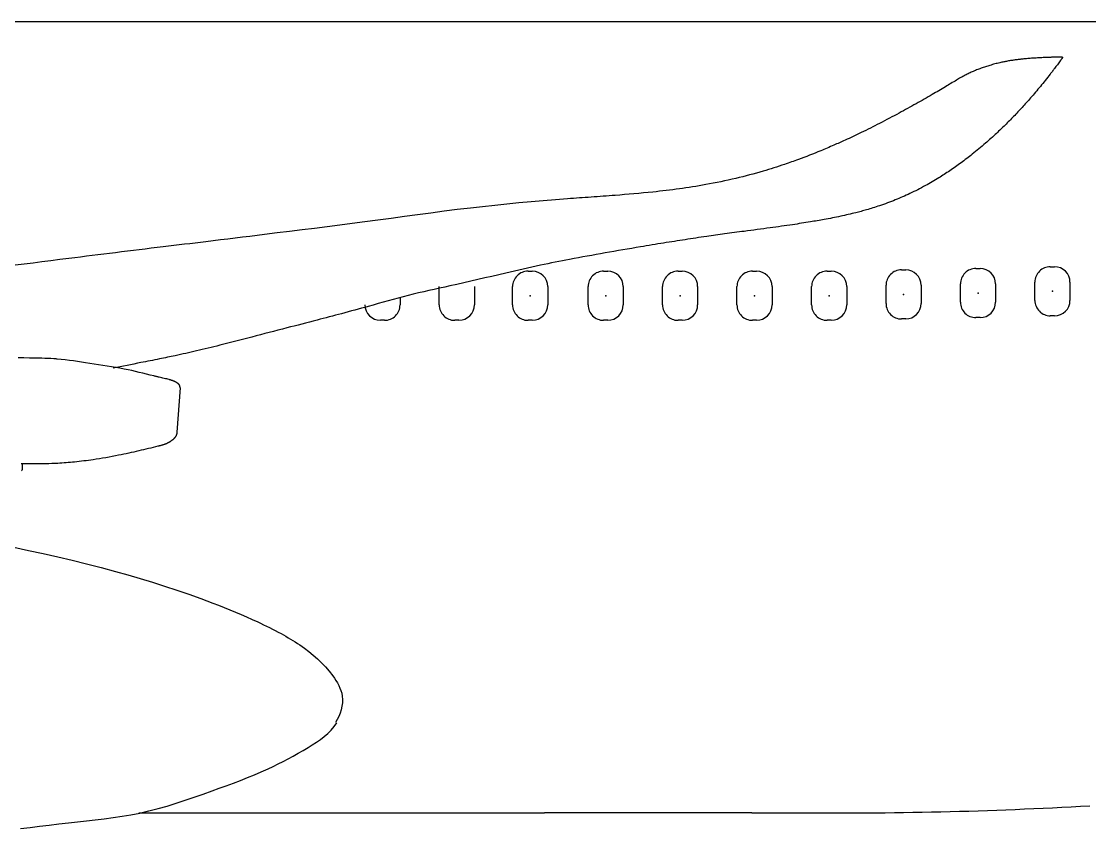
# Model space of a CAD drawing. Extents: x 73554 to 206494, y -55407 to 34157.
# Drawn here: x 110107 to 117715, y 16525 to 22277 of the extents above; entities that cross this region are included whole.
import ezdxf

# ---------------------------------------------------------------- set-up
doc = ezdxf.new("R2010")
doc.units = 0
doc.header["$MEASUREMENT"] = 0
doc.linetypes.add('SOLID', pattern=[0])
doc.layers.add('LAYER_0$C$L0', color=7, linetype='SOLID')

# ---------------------------------------------------------------- blocks, each defined once
blk = doc.blocks.new('BLOCK0')
at = {"layer": 'LAYER_0$C$L0'}
for p, q in [((-15, 175), (15, 175)), ((-125, -65), (-125, 65)), ((125, 65), (125, -65)), ((15, -175), (-15, -175))]:
    blk.add_line(p, q, dxfattribs=at)
for centre, start, end in [((-15, 65), 89.99998, 180.00002), ((15, 65), 0, 89.99998), ((-15, -65), 180.00002, 270.00006), ((15, -65), -89.99998, 0)]:
    blk.add_arc(centre, 110, start, end, dxfattribs=at)
at = {"layer": 'LAYER_0$C$L0', "color": 2}
blk.add_point((0, 0), dxfattribs=at)

msp = doc.modelspace()

# ---------------------------------------------------------------- linework, layer by layer
at = {"layer": 'LAYER_0$C$L0'}
for p, q in [((83053.5, 22277.1), (115966.4, 22277.1)), ((115966.4, 22277.1), (125871.4, 22277.1)), ((113082.9, 20257), (113082.9, 20387)), ((113332.9, 20387), (113332.9, 20257)), ((112803.8, 20309.9), (112803.8, 20257)), ((112693.8, 20147), (112663.8, 20147)), ((113222.9, 20147), (113192.9, 20147)), ((111236.9, 19665.9), (111214.7, 19348.8)), ((110111.9, 19124.6), (110112.6, 19081.4)), ((110944.4, 16637.1), (113832.6, 16637.1)), ((115309.8, 16637.1), (113832.6, 16637.1))]:
    msp.add_line(p, q, dxfattribs=at)
for points in [[(117522.2, 22021.9), (117521.4, 22021.9), (117520.6, 22021.9), (117519.8, 22021.9), (117519, 22021.9), (117518.2, 22021.9), (117517.4, 22021.9), (117516.6, 22021.9), (117515.8, 22021.9), (117513.4, 22021.9), (117511, 22021.9), (117508.6, 22021.9), (117506.2, 22021.8), (117503.8, 22021.8), (117501.4, 22021.8), (117499, 22021.8), (117496.6, 22021.8), (117493.8, 22021.7), (117490.9, 22021.7), (117488.1, 22021.7), (117485.3, 22021.6), (117482.5, 22021.6), (117479.7, 22021.5), (117476.8, 22021.5), (117474, 22021.5), (117472, 22021.4), (117469.9, 22021.4), (117467.9, 22021.4), (117465.8, 22021.3), (117463.8, 22021.3), (117461.7, 22021.2), (117459.7, 22021.2), (117457.6, 22021.2), (117453, 22021.1), (117448.5, 22020.9), (117443.9, 22020.8), (117439.3, 22020.7), (117434.7, 22020.5), (117430.2, 22020.4), (117425.6, 22020.2), (117421, 22020), (117416.3, 22019.9), (117411.7, 22019.7), (117407, 22019.5), (117402.3, 22019.3), (117397.6, 22019.1), (117393, 22018.9), (117388.3, 22018.7), (117383.6, 22018.5), (117375.6, 22018.1), (117367.5, 22017.7), (117359.4, 22017.2), (117351.4, 22016.8), (117343.3, 22016.3), (117335.3, 22015.9), (117327.2, 22015.4), (117319.2, 22014.9), (117310.1, 22014.3), (117301, 22013.7), (117291.9, 22013), (117282.8, 22012.3), (117273.7, 22011.6), (117264.6, 22010.8), (117255.5, 22010), (117246.4, 22009.2), (117239.6, 22008.5), (117232.9, 22007.8), (117226.1, 22007.1), (117219.4, 22006.4), (117212.7, 22005.6), (117205.9, 22004.8), (117199.2, 22004), (117192.5, 22003.1), (117185.5, 22002.2), (117178.6, 22001.2), (117171.6, 22000.2), (117164.6, 21999.2), (117157.7, 21998.1), (117150.7, 21997), (117143.8, 21995.8), (117136.9, 21994.6), (117130.2, 21993.4), (117123.5, 21992.2), (117116.8, 21990.9), (117110.1, 21989.6), (117103.4, 21988.3), (117096.8, 21986.9), (117090.1, 21985.5), (117083.5, 21984), (117074.7, 21982), (117065.8, 21979.9), (117057, 21977.8), (117048.3, 21975.6), (117039.5, 21973.3), (117030.8, 21970.9), (117022, 21968.5), (117013.3, 21966), (117005.3, 21963.7), (116997.3, 21961.3), (116989.3, 21958.8), (116981.3, 21956.3), (116973.4, 21953.7), (116965.4, 21951.1), (116957.5, 21948.4), (116949.6, 21945.6), (116941.6, 21942.7), (116933.6, 21939.8), (116925.6, 21936.8), (116917.6, 21933.7), (116909.7, 21930.6), (116901.7, 21927.3), (116893.9, 21924.1), (116886, 21920.7), (116878.7, 21917.6), (116871.4, 21914.3), (116864.2, 21911), (116857, 21907.7), (116849.8, 21904.2), (116842.7, 21900.7), (116835.6, 21897.2), (116828.5, 21893.5), (116820.6, 21889.2), (116812.7, 21884.9), (116804.8, 21880.5), (116797, 21875.9), (116789.2, 21871.4), (116781.4, 21866.8), (116773.7, 21862.2), (116765.9, 21857.5), (116756.3, 21851.7), (116746.6, 21846), (116737, 21840.2), (116727.3, 21834.4), (116717.6, 21828.6), (116708, 21822.8), (116698.3, 21817.1), (116688.7, 21811.3), (116676.7, 21804.2), (116664.7, 21797.2), (116652.7, 21790.1), (116640.7, 21783.1), (116628.7, 21776), (116616.7, 21769), (116604.7, 21762), (116592.7, 21755.1), (116578.5, 21746.9), (116564.2, 21738.7), (116550, 21730.5), (116535.7, 21722.3), (116521.5, 21714.2), (116507.2, 21706.1), (116492.9, 21698), (116478.6, 21690), (116463.6, 21681.6), (116448.5, 21673.2), (116433.5, 21664.8), (116418.4, 21656.5), (116403.3, 21648.2), (116388.2, 21639.9), (116373.1, 21631.7), (116358, 21623.5), (116340.7, 21614.1), (116323.4, 21604.9), (116306, 21595.6), (116288.7, 21586.4), (116271.3, 21577.3), (116253.9, 21568.2), (116236.5, 21559.1), (116219, 21550.1), (116202.7, 21541.7), (116186.3, 21533.4), (116169.9, 21525.1), (116153.5, 21516.8), (116137.1, 21508.7), (116120.7, 21500.5), (116104.2, 21492.4), (116087.7, 21484.4), (116073.4, 21477.4), (116059.1, 21470.6), (116044.8, 21463.7), (116030.5, 21457), (116016.2, 21450.2), (116001.8, 21443.5), (115987.4, 21436.8), (115973, 21430.2), (115963.1, 21425.6), (115953.1, 21421.1), (115943.1, 21416.6), (115933.1, 21412.1), (115923.1, 21407.6), (115913, 21403.2), (115903, 21398.7), (115893, 21394.3), (115881.3, 21389.3), (115869.7, 21384.2), (115858, 21379.2), (115846.4, 21374.2), (115834.7, 21369.3), (115823, 21364.4), (115811.3, 21359.5), (115799.6, 21354.7), (115779.9, 21346.6), (115760.1, 21338.6), (115740.3, 21330.7), (115720.4, 21322.9), (115700.5, 21315.2), (115680.6, 21307.6), (115660.6, 21300.1), (115640.6, 21292.7), (115628.3, 21288.2), (115616.1, 21283.8), (115603.8, 21279.4), (115591.5, 21275), (115579.2, 21270.7), (115566.8, 21266.4), (115554.5, 21262.1), (115542.1, 21257.9), (115523.2, 21251.6), (115504.3, 21245.3), (115485.3, 21239.2), (115466.4, 21233.1), (115447.3, 21227.1), (115428.3, 21221.3), (115409.2, 21215.5), (115390.1, 21209.8), (115365.9, 21202.8), (115341.6, 21195.9), (115317.2, 21189.2), (115292.8, 21182.6), (115268.4, 21176.2), (115243.9, 21169.9), (115219.4, 21163.9), (115194.9, 21157.9), (115168.3, 21151.7), (115141.7, 21145.7), (115115, 21139.9), (115088.3, 21134.2), (115061.6, 21128.8), (115034.8, 21123.5), (115008, 21118.4), (114981.2, 21113.5), (114957.7, 21109.3), (114934.2, 21105.3), (114910.7, 21101.4), (114887.1, 21097.6), (114863.6, 21094), (114840, 21090.4), (114816.4, 21087), (114792.8, 21083.7), (114769.2, 21080.5), (114745.6, 21077.4), (114722, 21074.4), (114698.3, 21071.5), (114674.7, 21068.7), (114651, 21066), (114627.4, 21063.4), (114603.7, 21060.8), (114570.3, 21057.4), (114536.8, 21054.1), (114503.4, 21050.9), (114469.9, 21047.9), (114436.4, 21045), (114402.9, 21042.2), (114369.4, 21039.5), (114335.9, 21036.9), (114314.6, 21035.2), (114293.3, 21033.6), (114272, 21032), (114250.7, 21030.5), (114229.3, 21028.9), (114208, 21027.4), (114186.7, 21025.9), (114165.4, 21024.4), (114144.2, 21022.9), (114123.1, 21021.4), (114101.9, 21020), (114080.8, 21018.5), (114059.7, 21017), (114038.5, 21015.5), (114017.4, 21013.9), (113996.2, 21012.4), (113909.8, 21005.8), (113823.3, 20998.7), (113736.9, 20991.2), (113650.5, 20983.3), (113564.2, 20974.9), (113477.9, 20966), (113391.7, 20956.6), (113305.5, 20946.7), (113211.2, 20935.3), (113117, 20923.5), (113022.8, 20911.2), (112928.6, 20898.6), (112834.5, 20885.9), (112740.4, 20873.1), (112646.3, 20860.4), (112552.1, 20847.8), (112463, 20836.1), (112373.8, 20824.7), (112284.6, 20813.4), (112195.4, 20802.2), (112106.1, 20791.1), (112016.9, 20780.1), (111927.7, 20769.1), (111838.4, 20758.1), (111786.3, 20751.6), (111734.2, 20745.1), (111682.1, 20738.7), (111630, 20732.2), (111577.9, 20725.8), (111525.8, 20719.4), (111473.7, 20713), (111421.6, 20706.6), (111383.4, 20702), (111345.3, 20697.4), (111307.2, 20692.8), (111269, 20688.3), (111230.9, 20683.7), (111192.8, 20679.1), (111154.6, 20674.6), (111116.5, 20670), (111074, 20664.9), (111031.6, 20659.8), (110989.1, 20654.6), (110946.7, 20649.5), (110904.2, 20644.3), (110861.8, 20639.1), (110819.3, 20633.8), (110776.9, 20628.6), (110735.4, 20623.5), (110694, 20618.3), (110652.5, 20613.1), (110611.1, 20608), (110569.6, 20602.8), (110528.2, 20597.6), (110486.8, 20592.3), (110445.3, 20587.1), (110381.4, 20579.1), (110317.5, 20571), (110253.6, 20563), (110189.7, 20554.9), (110125.8, 20546.9), (110061.9, 20538.8)], [(117522.2, 22021.9), (117522.3, 22021.8), (117522.3, 22021.6), (117522.4, 22021.4), (117522.4, 22021.1), (117522.4, 22020.9), (117522.4, 22020.6), (117522.4, 22020.4), (117522.4, 22020.3), (117522.3, 22020.2), (117522.3, 22020), (117522.2, 22019.8), (117522.1, 22019.5), (117522, 22019.2), (117521.9, 22019), (117521.8, 22018.7), (117521.7, 22018.5), (117521.5, 22018.2), (117521.3, 22017.8), (117521.1, 22017.5), (117520.9, 22017.1), (117520.7, 22016.8), (117520.4, 22016.4), (117520.2, 22016.1), (117520, 22015.7), (117519.8, 22015.4), (117519.6, 22015.1), (117519.4, 22014.8), (117519.2, 22014.5), (117519, 22014.2), (117518.7, 22013.9), (117518.5, 22013.5), (117518.3, 22013.2), (117517.7, 22012.3), (117517, 22011.4), (117516.4, 22010.4), (117515.7, 22009.5), (117515, 22008.6), (117514.4, 22007.7), (117513.7, 22006.7), (117513, 22005.8), (117512, 22004.4), (117511, 22003), (117510, 22001.6), (117508.9, 22000.2), (117507.9, 21998.8), (117506.9, 21997.4), (117505.9, 21996), (117504.8, 21994.6), (117499.9, 21987.9), (117495, 21981.3), (117490, 21974.6), (117485, 21967.9), (117480.1, 21961.3), (117475.1, 21954.7), (117470.1, 21948), (117465, 21941.4), (117461.1, 21936.3), (117457.2, 21931.1), (117453.3, 21926), (117449.3, 21920.8), (117445.4, 21915.7), (117441.4, 21910.6), (117437.4, 21905.5), (117433.5, 21900.4), (117424.9, 21889.4), (117416.3, 21878.5), (117407.6, 21867.6), (117399, 21856.7), (117390.3, 21845.9), (117381.5, 21835.1), (117372.7, 21824.3), (117363.9, 21813.5), (117355.3, 21803.1), (117346.6, 21792.7), (117338, 21782.4), (117329.2, 21772), (117320.5, 21761.7), (117311.7, 21751.4), (117302.8, 21741.2), (117294, 21731), (117286.6, 21722.5), (117279.1, 21714), (117271.6, 21705.6), (117264.1, 21697.2), (117256.6, 21688.8), (117249.1, 21680.4), (117241.5, 21672), (117233.9, 21663.7), (117226.4, 21655.6), (117218.9, 21647.5), (117211.4, 21639.4), (117203.8, 21631.3), (117196.3, 21623.3), (117188.7, 21615.3), (117181.1, 21607.3), (117173.4, 21599.4), (117165.9, 21591.6), (117158.4, 21583.9), (117150.8, 21576.1), (117143.3, 21568.5), (117135.6, 21560.8), (117128, 21553.2), (117120.4, 21545.5), (117112.7, 21538), (117105.1, 21530.5), (117097.4, 21523), (117089.8, 21515.6), (117082.1, 21508.2), (117074.4, 21500.8), (117066.6, 21493.5), (117058.8, 21486.2), (117051.1, 21478.9), (117041.5, 21469.9), (117031.8, 21461.1), (117022.1, 21452.2), (117012.4, 21443.4), (117002.7, 21434.7), (116992.9, 21426), (116983.1, 21417.3), (116973.2, 21408.7), (116961.6, 21398.7), (116949.9, 21388.7), (116938.2, 21378.8), (116926.5, 21368.9), (116914.7, 21359.2), (116902.8, 21349.4), (116890.9, 21339.8), (116878.9, 21330.2), (116869, 21322.4), (116859.2, 21314.7), (116849.2, 21307), (116839.3, 21299.3), (116829.3, 21291.7), (116819.3, 21284.2), (116809.2, 21276.7), (116799.1, 21269.2), (116789.2, 21262), (116779.2, 21254.7), (116769.2, 21247.6), (116759.1, 21240.4), (116749, 21233.4), (116738.9, 21226.3), (116728.7, 21219.4), (116718.5, 21212.5), (116708.8, 21206), (116699.1, 21199.5), (116689.4, 21193.1), (116679.6, 21186.8), (116669.8, 21180.5), (116659.9, 21174.2), (116650.1, 21168), (116640.2, 21161.9), (116628.5, 21154.7), (116616.8, 21147.7), (116605, 21140.6), (116593.2, 21133.7), (116581.4, 21126.9), (116569.5, 21120.1), (116557.5, 21113.4), (116545.5, 21106.7), (116531.9, 21099.3), (116518.2, 21092), (116504.4, 21084.7), (116490.6, 21077.6), (116476.7, 21070.6), (116462.8, 21063.7), (116448.8, 21056.9), (116434.8, 21050.2), (116421.9, 21044.2), (116409, 21038.2), (116396.1, 21032.4), (116383.1, 21026.7), (116370.1, 21021), (116357, 21015.5), (116343.9, 21010), (116330.8, 21004.6), (116316.9, 20999.1), (116302.9, 20993.6), (116288.9, 20988.2), (116274.8, 20983), (116260.7, 20977.8), (116246.6, 20972.8), (116232.4, 20967.8), (116218.2, 20963), (116206.6, 20959.1), (116195, 20955.3), (116183.4, 20951.6), (116171.7, 20947.9), (116160.1, 20944.3), (116148.4, 20940.8), (116136.7, 20937.3), (116125, 20933.9), (116115.6, 20931.2), (116106.2, 20928.6), (116096.8, 20925.9), (116087.4, 20923.4), (116078, 20920.8), (116068.5, 20918.4), (116059.1, 20915.9), (116049.6, 20913.5), (116036.2, 20910.1), (116022.8, 20906.8), (116009.4, 20903.6), (115995.9, 20900.4), (115982.4, 20897.3), (115968.9, 20894.3), (115955.4, 20891.3), (115941.9, 20888.4), (115927.3, 20885.2), (115912.6, 20882.2), (115897.9, 20879.2), (115883.2, 20876.3), (115868.4, 20873.4), (115853.7, 20870.6), (115839, 20867.8), (115824.2, 20865.1), (115812.1, 20862.9), (115799.9, 20860.7), (115787.7, 20858.6), (115775.5, 20856.5), (115763.3, 20854.4), (115751.1, 20852.3), (115738.9, 20850.3), (115726.7, 20848.3), (115710.8, 20845.6), (115694.8, 20843.1), (115678.9, 20840.5), (115662.9, 20838), (115647, 20835.6), (115631, 20833.1), (115615.1, 20830.7), (115599.1, 20828.3), (115579.2, 20825.4), (115559.3, 20822.4), (115539.4, 20819.6), (115519.4, 20816.7), (115499.5, 20813.9), (115479.6, 20811.1), (115459.7, 20808.3), (115439.7, 20805.6), (115416.7, 20802.4), (115393.7, 20799.3), (115370.6, 20796.2), (115347.6, 20793.1), (115324.5, 20790), (115301.5, 20787), (115278.4, 20783.9), (115255.4, 20780.9), (115237.8, 20778.6), (115220.3, 20776.3), (115202.8, 20774), (115185.3, 20771.7), (115167.8, 20769.4), (115150.2, 20767.1), (115132.7, 20764.8), (115115.2, 20762.5), (115099.2, 20760.4), (115083.3, 20758.3), (115067.3, 20756.1), (115051.4, 20754), (115035.4, 20751.8), (115019.5, 20749.6), (115003.6, 20747.4), (114987.6, 20745.1), (114968.3, 20742.3), (114949, 20739.4), (114929.7, 20736.4), (114910.4, 20733.4), (114891.1, 20730.4), (114871.9, 20727.4), (114852.6, 20724.3), (114833.3, 20721.3), (114814.3, 20718.3), (114795.3, 20715.4), (114776.3, 20712.4), (114757.3, 20709.5), (114738.3, 20706.5), (114719.2, 20703.5), (114700.2, 20700.6), (114681.2, 20697.5), (114660.6, 20694.2), (114640.1, 20690.9), (114619.5, 20687.5), (114598.9, 20684.2), (114578.3, 20680.7), (114557.7, 20677.3), (114537.2, 20673.9), (114516.6, 20670.4), (114485, 20665), (114453.4, 20659.7), (114421.7, 20654.3), (114390.1, 20648.9), (114358.5, 20643.4), (114326.9, 20637.9), (114295.3, 20632.4), (114263.7, 20626.8), (114232.1, 20621.2), (114200.5, 20615.6), (114169, 20609.9), (114137.4, 20604.2), (114105.9, 20598.4), (114074.3, 20592.6), (114042.8, 20586.7), (114011.2, 20580.7), (113985.4, 20575.8), (113959.6, 20570.9), (113933.8, 20565.9), (113908, 20560.8), (113882.2, 20555.6), (113856.4, 20550.4), (113830.7, 20545.1), (113804.9, 20539.7), (113773.8, 20533), (113742.7, 20526.1), (113711.6, 20519.2), (113680.5, 20512.1), (113649.5, 20505), (113618.5, 20497.8), (113587.4, 20490.6), (113556.4, 20483.3), (113506.8, 20471.7), (113457.1, 20460.1), (113407.4, 20448.5), (113357.7, 20437), (113308, 20425.6), (113258.3, 20414.3), (113208.6, 20403.1), (113158.8, 20392), (113121.5, 20383.8), (113084.1, 20375.6), (113046.8, 20367.4), (113009.5, 20359.2), (112972.2, 20350.7), (112935, 20342.1), (112897.9, 20333.2), (112860.8, 20324), (112825.3, 20314.8), (112789.8, 20305.3), (112754.4, 20295.6), (112719.1, 20285.8), (112683.8, 20275.8), (112648.5, 20265.8), (112613.2, 20255.8), (112577.8, 20245.8), (112554, 20239.2), (112530.2, 20232.7), (112506.4, 20226.2), (112482.6, 20219.7), (112458.7, 20213.3), (112434.9, 20206.9), (112411, 20200.5), (112387.1, 20194.2), (112365.3, 20188.4), (112343.4, 20182.6), (112321.6, 20176.9), (112299.7, 20171.1), (112277.9, 20165.4), (112256, 20159.7), (112234.1, 20154), (112212.3, 20148.3), (112185.3, 20141.3), (112158.3, 20134.3), (112131.4, 20127.3), (112104.4, 20120.3), (112077.5, 20113.3), (112050.5, 20106.3), (112023.5, 20099.3), (111996.5, 20092.3), (111965.5, 20084.3), (111934.4, 20076.3), (111903.4, 20068.2), (111872.3, 20060.2), (111841.3, 20052.1), (111810.2, 20044), (111779.2, 20035.9), (111748.2, 20027.9), (111719.6, 20020.4), (111691, 20012.9), (111662.4, 20005.5), (111633.8, 19998), (111605.2, 19990.6), (111576.5, 19983.3), (111547.9, 19976), (111519.2, 19968.7), (111498.7, 19963.5), (111478.1, 19958.4), (111457.5, 19953.3), (111436.8, 19948.3), (111416.2, 19943.3), (111395.6, 19938.4), (111374.9, 19933.5), (111354.3, 19928.7), (111335.4, 19924.3), (111316.5, 19920), (111297.6, 19915.7), (111278.7, 19911.5), (111259.7, 19907.3), (111240.8, 19903.2), (111221.8, 19899.1), (111202.9, 19895), (111188.8, 19892.1), (111174.7, 19889.1), (111160.6, 19886.1), (111146.6, 19883.2), (111132.5, 19880.3), (111118.4, 19877.4), (111104.3, 19874.5), (111090.2, 19871.6), (111073.7, 19868.3), (111057.2, 19865), (111040.6, 19861.7), (111024.1, 19858.4), (111007.6, 19855.1), (110991.1, 19851.9), (110974.6, 19848.6), (110958.1, 19845.4), (110933.3, 19840.5), (110908.6, 19835.6), (110883.8, 19830.8), (110859.1, 19825.9), (110834.3, 19821.1), (110809.6, 19816.2), (110784.8, 19811.4), (110760.1, 19806.6)], [(111236.9, 19665.9), (111236.9, 19666.3), (111236.9, 19666.7), (111236.9, 19667.1), (111237, 19667.5), (111237, 19667.9), (111237, 19668.3), (111237, 19668.7), (111237, 19669.1), (111237, 19669.4), (111236.9, 19669.7), (111236.9, 19670.1), (111236.9, 19670.4), (111236.9, 19670.7), (111236.9, 19671.1), (111236.8, 19671.4), (111236.8, 19671.7), (111236.8, 19672.2), (111236.7, 19672.7), (111236.6, 19673.2), (111236.6, 19673.7), (111236.5, 19674.1), (111236.4, 19674.6), (111236.3, 19675.1), (111236.2, 19675.6), (111236.1, 19676.3), (111235.9, 19676.9), (111235.7, 19677.6), (111235.5, 19678.3), (111235.3, 19678.9), (111235.1, 19679.6), (111234.8, 19680.2), (111234.6, 19680.9), (111234.3, 19681.5), (111234, 19682), (111233.8, 19682.6), (111233.5, 19683.2), (111233.2, 19683.7), (111232.9, 19684.3), (111232.6, 19684.8), (111232.2, 19685.4), (111231.8, 19686.1), (111231.3, 19686.8), (111230.8, 19687.5), (111230.3, 19688.2), (111229.8, 19688.9), (111229.3, 19689.5), (111228.7, 19690.2), (111228.2, 19690.8), (111227.6, 19691.4), (111227.1, 19692), (111226.5, 19692.6), (111225.9, 19693.2), (111225.3, 19693.8), (111224.7, 19694.4), (111224.1, 19694.9), (111223.5, 19695.5), (111222.6, 19696.2), (111221.7, 19696.9), (111220.8, 19697.6), (111219.9, 19698.3), (111219, 19699), (111218, 19699.7), (111217.1, 19700.3), (111216.2, 19700.9), (111214.5, 19702), (111212.7, 19703.1), (111211, 19704.1), (111209.2, 19705.1), (111207.5, 19706.1), (111205.7, 19707), (111203.9, 19707.9), (111202.1, 19708.8), (111200.8, 19709.4), (111199.4, 19710), (111198.1, 19710.6), (111196.8, 19711.2), (111195.5, 19711.8), (111194.1, 19712.4), (111192.8, 19713), (111191.5, 19713.5), (111189.7, 19714.2), (111187.8, 19715), (111186, 19715.7), (111184.2, 19716.3), (111182.4, 19717), (111180.5, 19717.7), (111178.7, 19718.3), (111176.8, 19718.9), (111174.6, 19719.7), (111172.4, 19720.4), (111170.2, 19721.1), (111168, 19721.8), (111165.7, 19722.4), (111163.5, 19723.1), (111161.3, 19723.7), (111159, 19724.3), (111150.3, 19726.7), (111141.6, 19728.9), (111132.9, 19731), (111124.1, 19733), (111115.4, 19735), (111106.6, 19737), (111097.8, 19738.9), (111089, 19740.9), (111084.1, 19742), (111079.3, 19743.2), (111074.4, 19744.3), (111069.5, 19745.5), (111064.6, 19746.6), (111059.7, 19747.8), (111054.9, 19749), (111050, 19750.2), (111023.8, 19756.7), (110997.6, 19763.1), (110971.4, 19769.6), (110945.2, 19776), (110918.9, 19782.2), (110892.6, 19788.3), (110866.3, 19794.1), (110839.9, 19799.5), (110809.2, 19805.4), (110778.5, 19810.8), (110747.7, 19815.9), (110716.9, 19820.8), (110686, 19825.5), (110655.1, 19830.1), (110624.2, 19834.7), (110593.3, 19839.4), (110564.4, 19843.9), (110535.5, 19848.4), (110506.6, 19852.9), (110477.6, 19857.2), (110448.7, 19861.3), (110419.7, 19864.9), (110390.6, 19868.2), (110361.5, 19870.8), (110358.5, 19871), (110355.4, 19871.3), (110352.4, 19871.5), (110349.3, 19871.7), (110346.3, 19871.9), (110343.2, 19872.1), (110340.2, 19872.3), (110337.1, 19872.5), (110315.7, 19873.8), (110294.3, 19874.9), (110272.9, 19875.8), (110251.5, 19876.6), (110230.1, 19877.2), (110208.7, 19877.7), (110187.3, 19878.1), (110165.8, 19878.3), (110124.7, 19878.6), (110083.5, 19878.4)], [(111214.7, 19348.8), (111214.6, 19347.7), (111214.5, 19346.6), (111214.4, 19345.5), (111214.2, 19344.4), (111214.1, 19343.3), (111213.9, 19342.2), (111213.7, 19341.2), (111213.5, 19340.1), (111213.2, 19339), (111213, 19338), (111212.7, 19336.9), (111212.4, 19335.9), (111212.1, 19334.8), (111211.8, 19333.8), (111211.5, 19332.7), (111211.1, 19331.7), (111210.7, 19330.7), (111210.3, 19329.7), (111209.9, 19328.7), (111209.5, 19327.7), (111209, 19326.7), (111208.6, 19325.7), (111208.1, 19324.7), (111207.6, 19323.7), (111206.8, 19322.2), (111206, 19320.8), (111205.2, 19319.3), (111204.3, 19317.9), (111203.4, 19316.5), (111202.4, 19315.1), (111201.4, 19313.7), (111200.4, 19312.4), (111199.7, 19311.5), (111199, 19310.5), (111198.3, 19309.6), (111197.6, 19308.8), (111196.8, 19307.9), (111196.1, 19307), (111195.3, 19306.1), (111194.5, 19305.3), (111193.1, 19303.7), (111191.6, 19302.2), (111190.1, 19300.8), (111188.6, 19299.3), (111187, 19297.9), (111185.4, 19296.5), (111183.8, 19295.1), (111182.2, 19293.8), (111180.5, 19292.4), (111178.8, 19291.1), (111177.1, 19289.7), (111175.3, 19288.4), (111173.5, 19287.2), (111171.8, 19285.9), (111170, 19284.7), (111168.1, 19283.5), (111166, 19282.1), (111163.9, 19280.8), (111161.7, 19279.5), (111159.5, 19278.2), (111157.3, 19277), (111155.1, 19275.8), (111152.9, 19274.6), (111150.6, 19273.4), (111147.9, 19272), (111145.1, 19270.6), (111142.3, 19269.3), (111139.5, 19268), (111136.6, 19266.8), (111133.8, 19265.6), (111130.9, 19264.4), (111128, 19263.3), (111125.3, 19262.3), (111122.6, 19261.4), (111119.8, 19260.4), (111117.1, 19259.5), (111114.3, 19258.7), (111111.5, 19257.9), (111108.8, 19257), (111106, 19256.3), (111102.6, 19255.3), (111099.2, 19254.4), (111095.9, 19253.6), (111092.5, 19252.7), (111089.1, 19251.9), (111085.7, 19251), (111082.3, 19250.2), (111078.9, 19249.4), (111062, 19245.2), (111045.1, 19241.1), (111028.2, 19236.9), (111011.3, 19232.8), (110994.3, 19228.7), (110977.4, 19224.6), (110960.5, 19220.5), (110943.5, 19216.5), (110925.5, 19212.3), (110907.5, 19208.2), (110889.5, 19204.2), (110871.5, 19200.3), (110853.5, 19196.4), (110835.4, 19192.6), (110817.3, 19188.9), (110799.2, 19185.3), (110776.6, 19180.8), (110753.9, 19176.5), (110731.2, 19172.3), (110708.4, 19168.2), (110685.7, 19164.3), (110662.9, 19160.5), (110640.1, 19156.9), (110617.2, 19153.5), (110600.8, 19151.1), (110584.5, 19148.9), (110568.1, 19146.7), (110551.6, 19144.6), (110535.2, 19142.6), (110518.8, 19140.7), (110502.4, 19138.9), (110485.9, 19137.1), (110470.9, 19135.7), (110455.8, 19134.3), (110440.7, 19133), (110425.7, 19131.7), (110410.6, 19130.6), (110395.5, 19129.5), (110380.4, 19128.5), (110365.3, 19127.6), (110344.4, 19126.5), (110323.4, 19125.6), (110302.5, 19124.8), (110281.5, 19124.2), (110260.5, 19123.8), (110239.6, 19123.5), (110218.6, 19123.3), (110197.6, 19123.3), (110179.1, 19123.4), (110160.7, 19123.6), (110142.2, 19124), (110123.7, 19124.4), (110105.2, 19124.9)], [(110054.2, 18529.4), (110158.2, 18507.7), (110261.9, 18485.1), (110365.4, 18461.7), (110468.7, 18437.2), (110571.8, 18411.8), (110674.6, 18385.3), (110777.1, 18357.6), (110865, 18332.9), (110952.6, 18307.3), (111039.9, 18280.7), (111126.9, 18253.1), (111213.6, 18224.5), (111299.9, 18194.7), (111385.8, 18163.9), (111471.3, 18131.9), (111511.6, 18116.3), (111551.7, 18100.5), (111591.8, 18084.3), (111631.7, 18067.8), (111671.5, 18051), (111711.1, 18033.8), (111750.5, 18016.2), (111789.7, 17998.2), (111810.9, 17988.3), (111831.9, 17978.3), (111852.9, 17968.1), (111873.9, 17957.7), (111894.7, 17947.2), (111915.4, 17936.5), (111936.1, 17925.6), (111956.6, 17914.4), (111973.6, 17905), (111990.6, 17895.4), (112007.4, 17885.6), (112024.2, 17875.7), (112040.8, 17865.5), (112057.2, 17855.2), (112073.6, 17844.6), (112089.8, 17833.8), (112122.6, 17810.8), (112154.7, 17786.6), (112185.8, 17761.4), (112216, 17734.8), (112245, 17707), (112272.8, 17677.7), (112299.2, 17646.9), (112324.3, 17614.5), (112336.1, 17597.8), (112347.4, 17580.7), (112357.9, 17563.1), (112367.4, 17545.2), (112375.7, 17526.9), (112382.7, 17508.2), (112388.1, 17489.2), (112391.7, 17469.7), (112393.6, 17445.6), (112392.7, 17421.2), (112389.4, 17396.7), (112383.9, 17372.3), (112376.4, 17348.4), (112367.2, 17325), (112356.4, 17302.6), (112344.4, 17281.2)], [(110949.7, 16636), (111015.2, 16650.9), (111080.2, 16667.8), (111144.9, 16686.2), (111209.3, 16706), (111273.4, 16726.9), (111337.4, 16748.7), (111401.2, 16771.2), (111464.9, 16794), (111515.5, 16812.3), (111566.1, 16830.8), (111616.5, 16849.6), (111666.7, 16868.8), (111716.5, 16888.5), (111766, 16908.8), (111815, 16929.8), (111863.5, 16951.6), (111899.7, 16968.7), (111935.6, 16986.3), (111971.3, 17004.4), (112006.8, 17023.1), (112042.3, 17042.4), (112077.7, 17062.2), (112113.2, 17082.6), (112148.7, 17103.5), (112178.5, 17121.6), (112207.9, 17140.2), (112236.6, 17159.8), (112264.1, 17180.5), (112290, 17202.6), (112313.8, 17226.3), (112335.3, 17251.8), (112353.8, 17279.4)], [(110949.9, 16636), (111015.3, 16650.9), (111080.4, 16667.8), (111145.1, 16686.2), (111209.5, 16706), (111273.6, 16726.9), (111337.5, 16748.7), (111401.3, 16771.2), (111465, 16794), (111515.7, 16812.3), (111566.3, 16830.8), (111616.7, 16849.6), (111666.8, 16868.8), (111716.7, 16888.5), (111766.2, 16908.8), (111815.2, 16929.8), (111863.7, 16951.6), (111899.9, 16968.7), (111935.8, 16986.3), (111971.5, 17004.4), (112007, 17023.1), (112042.4, 17042.4), (112077.8, 17062.2), (112113.3, 17082.6), (112148.8, 17103.5), (112178.6, 17121.6), (112208, 17140.2), (112236.7, 17159.8), (112264.2, 17180.5), (112290.1, 17202.6), (112314, 17226.3), (112335.4, 17251.8), (112353.9, 17279.4)], [(115309.8, 16637.1), (115345.5, 16637.1), (115381.2, 16637.1), (115416.9, 16637.1), (115452.6, 16637.1), (115488.3, 16637.1), (115524, 16637.1), (115559.7, 16637.1), (115595.4, 16637.1), (115661.7, 16637.1), (115727.9, 16637), (115794.2, 16636.9), (115860.4, 16636.9), (115926.6, 16636.9), (115992.9, 16637), (116059.1, 16637.2), (116125.4, 16637.5), (116191.6, 16638), (116257.9, 16638.5), (116324.2, 16639.3), (116390.4, 16640.2), (116456.7, 16641.2), (116522.9, 16642.4), (116589.1, 16643.7), (116655.4, 16645.2), (116721.7, 16646.8), (116787.9, 16648.6), (116854.2, 16650.5), (116920.4, 16652.6), (116986.7, 16654.8), (117052.9, 16657.1), (117119.2, 16659.6), (117185.4, 16662.3), (117251.7, 16665), (117317.9, 16668), (117384.2, 16671), (117450.4, 16674.2), (117516.7, 16677.6), (117582.9, 16681.1), (117649.2, 16684.7), (117715.4, 16688.5)], [(110100.1, 16525), (110168.3, 16533.8), (110236.7, 16542.5), (110305, 16550.9), (110373.4, 16559.1), (110441.9, 16566.9), (110505.7, 16573.9), (110569.5, 16580.7), (110633.2, 16587.7), (110696.9, 16595.3), (110760.4, 16603.6), (110823.8, 16612.9), (110886.9, 16623.6), (110949.7, 16636)]]:
    msp.add_lwpolyline(points, dxfattribs=at)
for centre, radius, start, end in [((112663.8, 20257), 110, 180, 269.99998), ((112693.8, 20257), 110, 269.99998, 0.00002), ((113192.9, 20257), 110, 180.00002, 270.00006), ((113222.9, 20257), 110, 270.00002, 0), ((110106.6, 19081.3), 6.01, 270.99998, 0)]:
    msp.add_arc(centre, radius, start, end, dxfattribs=at)

# ---------------------------------------------------------------- block references
at = {"layer": 'LAYER_0$C$L0', "xscale": 0.9999983443153514, "yscale": 0.9999983443153514, "zscale": 0.9999983443153514}
for p in [(113730.1, 20322), (114268.3, 20322), (114798.3, 20322), (115328.3, 20322), (115859.9, 20322), (116389.9, 20331.5), (116919.9, 20341.1), (117450, 20353.8)]:
    msp.add_blockref('BLOCK0', p, dxfattribs=at)

doc.saveas('drawing.dxf')
